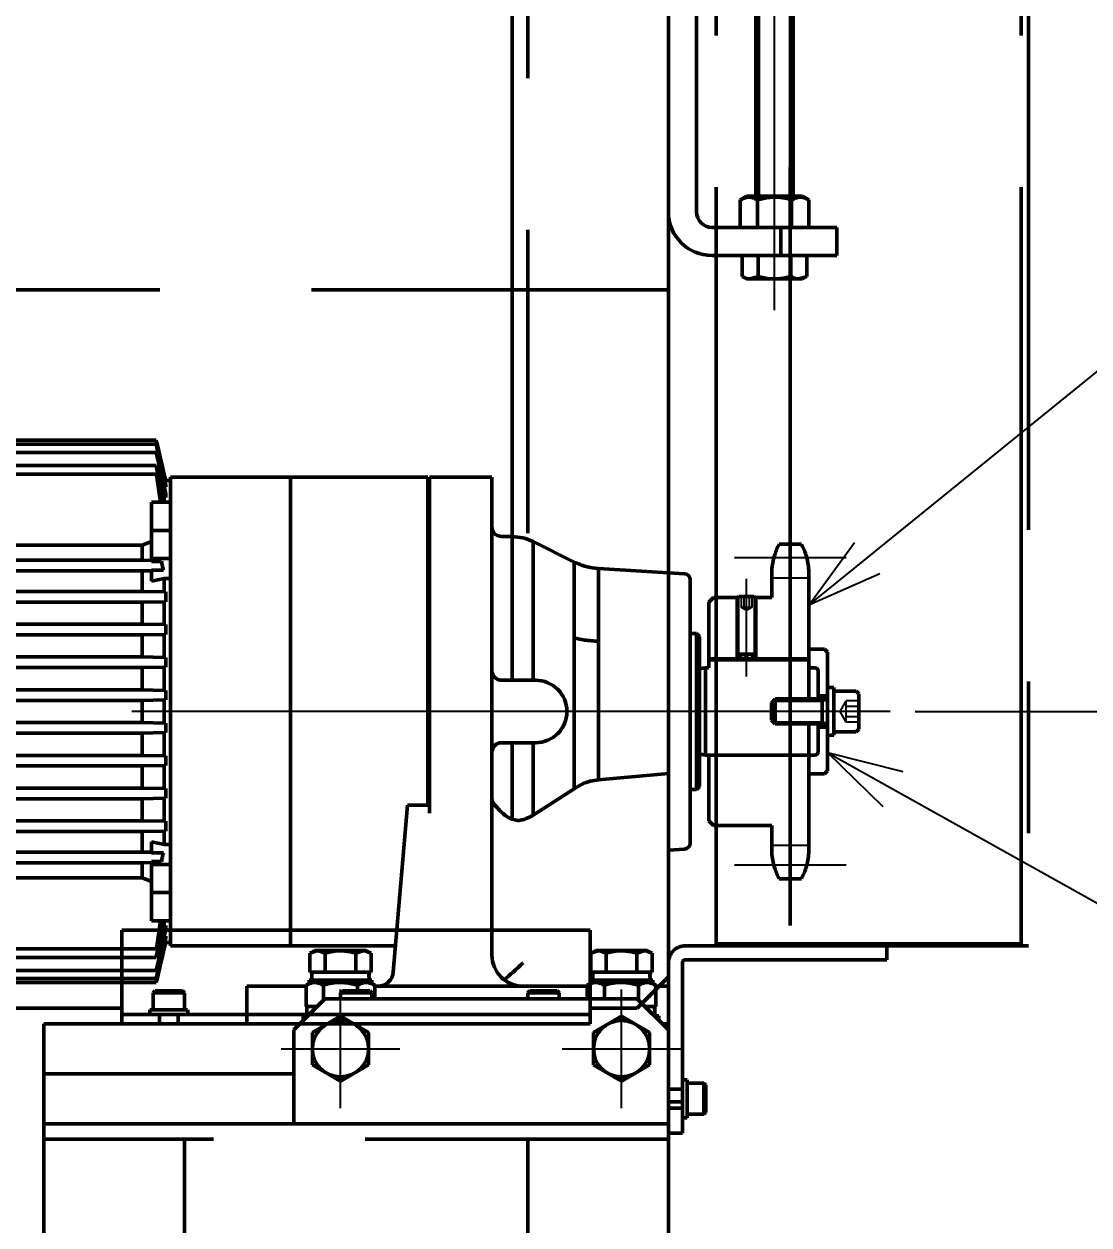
# Model space of a CAD drawing. Header units: millimetres. Extents: x -993 to 13147, y -7260 to 4342.
# Drawn here: x 2820.4 to 3161.5, y -6506.7 to -6122.2 of the extents above; entities that cross this region are included whole.
import ezdxf

# ---------------------------------------------------------------- set-up
doc = ezdxf.new("R2010")
doc.units = ezdxf.units.MM
doc.header["$LTSCALE"] = 7.649257
for name, pattern in [('CENTER', [50.8, 31.75, -6.35, 6.35, -6.35]), ('DASHED', [19.05, 12.7, -6.35]), ('PHANTOM', [63.5, 31.75, -6.35, 6.35, -6.35, 6.35, -6.35])]:
    doc.linetypes.add(name, pattern=pattern)
for name, color, linetype in [('NoLayerName_001', 7, 'Continuous'), ('NoLayerName_002', 7, 'Continuous'), ('NoLayerName_003', 7, 'Continuous')]:
    doc.layers.add(name, color=color, linetype=linetype)
doc.styles.get("Standard").update_dxf_attribs({"font": 'txt', "bigfont": 'extfont2'})
doc.dimstyles.get("Standard").update_dxf_attribs({"dimtxt": 2.5, "dimasz": 2.5, "dimexe": 1.25, "dimexo": 0.625, "dimtad": 1, "dimzin": 0, "dimdsep": 46, "dimtxsty": 'Standard', "dimcen": 2.5, "dimadec": 0, "dimazin": 0, "dimtfac": 0.75, "dimtmove": 0, "dimatfit": 3, "dimfxl": 1, "dimarcsym": 0})

# ---------------------------------------------------------------- blocks, each defined once
blk = doc.blocks.new('_OPEN30')
at = {"color": 0, "linetype": 'ByBlock', "lineweight": -2}
for p, q in [((-1, 0.267949), (0, 0)), ((0, 0), (-1, -0.267949)), ((0, 0), (-1, 0))]:
    blk.add_line(p, q, dxfattribs=at)
blk = doc.blocks.new('*D1581')
at = {"layer": 'Defpoints', "color": 0}
for p in [(3097.75, -6342.3), (3076.75, -6819.8), (3608.35, -6819.8)]:
    blk.add_point(p, dxfattribs=at)
at = {"layer": 'NoLayerName_001', "color": 0, "linetype": 'Continuous', "lineweight": 25}
for p, q in [((3105.75, -6342.3), (3616.35, -6342.3)), ((3608.35, -6366.3), (3608.35, -6795.8)), ((3084.75, -6819.8), (3616.35, -6819.8))]:
    blk.add_line(p, q, dxfattribs=at)
at = {"layer": 'NoLayerName_001', "color": 0, "lineweight": 25, "xscale": 24, "yscale": 24, "zscale": 24}
for p, rotation in [((3608.35, -6342.3), 90), ((3608.35, -6819.8), 270)]:
    blk.add_blockref('_OPEN30', p, dxfattribs=dict(at, rotation=rotation))
at = {"layer": 'NoLayerName_001', "color": 2, "lineweight": 50, "insert": (3576.35, -6581.05), "char_height": 48, "attachment_point": 5, "rotation": 90}
blk.add_mtext('\\W0.8000;\\T0.8750;477.5', dxfattribs=at)
blk = doc.blocks.new('*D1582')
at = {"layer": 'Defpoints', "color": 0}
for p in [(3126.55, -5827.3), (3097.75, -6342.3), (3608.35, -6342.3)]:
    blk.add_point(p, dxfattribs=at)
at = {"layer": 'NoLayerName_001', "color": 0, "linetype": 'Continuous', "lineweight": 25}
for p, q in [((3134.55, -5827.3), (3616.35, -5827.3)), ((3608.35, -5851.3), (3608.35, -6318.3)), ((3105.75, -6342.3), (3616.35, -6342.3))]:
    blk.add_line(p, q, dxfattribs=at)
at = {"layer": 'NoLayerName_001', "color": 0, "lineweight": 25, "xscale": 24, "yscale": 24, "zscale": 24}
for p, rotation in [((3608.35, -5827.3), 90), ((3608.35, -6342.3), 270)]:
    blk.add_blockref('_OPEN30', p, dxfattribs=dict(at, rotation=rotation))
at = {"layer": 'NoLayerName_001', "color": 2, "lineweight": 50, "insert": (3576.35, -6084.8), "char_height": 48, "attachment_point": 5, "rotation": 90}
blk.add_mtext('\\W0.8000;\\T0.8750;515', dxfattribs=at)
blk = doc.blocks.new('*D1583')
at = {"layer": 'Defpoints', "color": 0}
for p in [(3126.55, -5827.3), (3235.52, -6869.8), (3707.85, -6869.8)]:
    blk.add_point(p, dxfattribs=at)
at = {"layer": 'NoLayerName_001', "color": 0, "linetype": 'Continuous', "lineweight": 25}
for p, q in [((3134.55, -5827.3), (3715.85, -5827.3)), ((3707.85, -5851.3), (3707.85, -6845.8)), ((3243.52, -6869.8), (3715.85, -6869.8))]:
    blk.add_line(p, q, dxfattribs=at)
at = {"layer": 'NoLayerName_001', "color": 0, "lineweight": 25, "xscale": 24, "yscale": 24, "zscale": 24}
for p, rotation in [((3707.85, -5827.3), 90), ((3707.85, -6869.8), 270)]:
    blk.add_blockref('_OPEN30', p, dxfattribs=dict(at, rotation=rotation))
at = {"layer": 'NoLayerName_001', "color": 2, "lineweight": 50, "insert": (3675.85, -6348.55), "char_height": 48, "attachment_point": 5, "rotation": 90}
blk.add_mtext('\\W0.8000;\\T0.8750;1042.5', dxfattribs=at)
blk = doc.blocks.new('JZB_0967')
at = {"layer": 'NoLayerName_001', "color": 7, "linetype": 'Continuous', "lineweight": 50}
for p, q in [((50, 350), (59, 350)), ((59, 14), (59, 350)), ((59, 320), (50, 320)), ((50, 258.13), (50, 161.87)), ((0, 158.5), (0, 160)), ((50, 160), (50, 14)), ((37.5, 154), (4.5, 154)), ((44, 114.5), (44, 147.5)), ((50, 110), (48.5, 110)), ((64, 9), (104, 9)), ((86, 0), (86, 9)), ((104, 9), (104, 0)), ((64, 0), (104, 0))]:
    blk.add_line(p, q, dxfattribs=at)
for centre, radius, start, end in [((4.5, 158.5), 4.5, 180, 270), ((37.5, 147.5), 6.5, 0, 90), ((48.5, 114.5), 4.5, 180, 270), ((64, 14), 14, 180, 270), ((64, 14), 5, 180, 270)]:
    blk.add_arc(centre, radius, start, end, dxfattribs=at)
blk = doc.blocks.new('JZB_0968')
at = {"layer": 'NoLayerName_001', "color": 7, "linetype": 'Continuous', "lineweight": 50}
for p, q in [((410, 666), (410, 417.5)), ((460, 521.5), (460, 405.92))]:
    blk.add_line(p, q, dxfattribs=at)
at = {"layer": 'NoLayerName_001', "color": 3, "linetype": 'DASHED', "lineweight": 50}
blk.add_line((415, 661.5), (415, 416.63), dxfattribs=at)
blk = doc.blocks.new('JZB_0978')
at = {"layer": 'NoLayerName_001', "color": 7, "linetype": 'Continuous', "lineweight": 50}
for p, q in [((1.97, 10), (0, 8.86)), ((0, 0), (0, 8.86)), ((19.97, 10), (1.97, 10)), ((5.48, 0), (5.48, 8.86)), ((16.45, 0), (16.45, 8.86)), ((21.94, 8.86), (19.97, 10)), ((21.94, 0), (21.94, 8.86))]:
    blk.add_line(p, q, dxfattribs=at)
for points, start_tangent, end_tangent in [([(5.48, 8.86), (4.05, 9.51), (2.55, 9.71), (0, 8.86)], (-0.912262, 0.409607), (-0.949268, -0.314468)), ([(16.45, 8.86), (15.04, 9.23), (9.45, 9.64), (5.48, 8.86)], (-0.968088, 0.250611), (-0.98126, -0.192686)), ([(21.94, 8.86), (20.5, 9.51), (19, 9.71), (16.45, 8.86)], (-0.912262, 0.409607), (-0.949268, -0.314468))]:
    blk.add_spline(points, degree=3, dxfattribs=dict(at, start_tangent=start_tangent, end_tangent=end_tangent))
blk = doc.blocks.new('JZB_1007')
at = {"layer": 'NoLayerName_001', "color": 7, "linetype": 'Continuous', "lineweight": 50}
for p, q in [((80, 259.5), (90, 269.5)), ((90, 269.5), (190, 269.5)), ((190, 269.5), (200, 259.5)), ((80, 229.5), (80, 259.5)), ((200, 0), (200, 259.5)), ((0, 0), (0, 245.5)), ((0, 245.5), (80, 245.5)), ((200, 229.5), (0, 229.5)), ((200, 179.5), (0, 179.5)), ((50, 179.5), (50, 16)), ((150, 179.5), (150, 16)), ((0, 16), (200, 16)), ((150, 0), (0, 0))]:
    blk.add_line(p, q, dxfattribs=at)
at = {"layer": 'NoLayerName_001', "color": 3, "linetype": 'DASHED', "lineweight": 50}
for p, q in [((200, 224.5), (0, 224.5)), ((45, 224.5), (45, 16)), ((155, 224.5), (155, 16))]:
    blk.add_line(p, q, dxfattribs=at)
blk = doc.blocks.new('JZB_1008')
at = {"layer": 'NoLayerName_001', "color": 7, "linetype": 'Continuous', "lineweight": 50}
for p, q in [((1.56, 7), (0, 6.1)), ((0, 0), (0, 6.1)), ((18.06, 7), (1.56, 7)), ((4.91, 0), (4.91, 6.1)), ((14.72, 0), (14.72, 6.1)), ((19.63, 6.1), (18.06, 7)), ((19.63, 0), (19.63, 6.1)), ((19.63, 0), (0, 0))]:
    blk.add_line(p, q, dxfattribs=at)
for points, start_tangent, end_tangent in [([(0, 6.1), (2.63, 6.85), (4.91, 6.1)], (0.961124, 0.276119), (0.949268, -0.314467)), ([(4.91, 6.1), (6.16, 6.42), (11.16, 6.79), (14.72, 6.1)], (0.968015, 0.250892), (0.981316, -0.192403)), ([(14.72, 6.1), (17.35, 6.85), (19.63, 6.1)], (0.961124, 0.276119), (0.949268, -0.314467))]:
    blk.add_spline(points, degree=3, dxfattribs=dict(at, start_tangent=start_tangent, end_tangent=end_tangent))
blk = doc.blocks.new('JZB_1009')
at = {"layer": 'NoLayerName_001', "color": 7, "linetype": 'Continuous', "lineweight": 50}
blk.add_line((0, 2.5), (0, 0), dxfattribs=at)
for centre, start_param, end_param in [((9.2, -1.31), 4.782047, 4.915929), ((9.2, 3.81), 4.576098, 4.642731)]:
    blk.add_ellipse(centre, major_axis=(0, 18.86), ratio=0.487733, start_param=start_param, end_param=end_param, dxfattribs=at)
blk = doc.blocks.new('JZB_1010')
at = {"layer": 'NoLayerName_001', "color": 7, "linetype": 'Continuous', "lineweight": 50}
for p, q in [((20, 1.08), (0, 1.08)), ((0, 1.08), (0, 0)), ((20, 0), (20, 1.08))]:
    blk.add_line(p, q, dxfattribs=at)
blk = doc.blocks.new('JZB_1011')
at = {"layer": 'NoLayerName_001', "color": 7, "linetype": 'Continuous', "lineweight": 50}
for p, q in [((4.5, 8), (0, 8)), ((11.4, 10), (6, 10)), ((11.4, 0), (11.4, 10)), ((12, 9.4), (11.4, 10)), ((12, 0.6), (12, 9.4)), ((0, 2), (4.5, 2)), ((6, 0), (11.4, 0)), ((11.4, 0), (12, 0.6))]:
    blk.add_line(p, q, dxfattribs=at)
blk = doc.blocks.new('JZB_1012')
at = {"layer": 'NoLayerName_001', "color": 7, "linetype": 'Continuous', "lineweight": 50}
for p, q in [((0, 12.1), (0, 0)), ((1.5, 0), (1.5, 12.19)), ((0, 0), (1.5, 0))]:
    blk.add_line(p, q, dxfattribs=at)
for centre, start_param, end_param in [((-0.79, 6.1), 1.447534, 1.507771), ((2.29, 6.1), 1.633822, 1.75475)]:
    blk.add_ellipse(centre, major_axis=(12.51, 0), ratio=0.487733, start_param=start_param, end_param=end_param, dxfattribs=at)
blk = doc.blocks.new('JZB_1013')
at = {"layer": 'NoLayerName_001', "color": 7, "linetype": 'Continuous', "lineweight": 50}
for p, q in [((1.97, 8), (0, 6.86)), ((19.97, 8), (1.97, 8)), ((21.94, 6.86), (19.97, 8)), ((0, 2.5), (0, 6.86)), ((5.48, 2.5), (5.48, 6.86)), ((16.45, 2.02), (16.45, 6.86)), ((21.94, 0), (21.94, 6.86)), ((21.94, 0), (18.47, 0))]:
    blk.add_line(p, q, dxfattribs=at)
for points, start_tangent, end_tangent in [([(0, 6.86), (1.44, 7.51), (2.94, 7.71), (5.48, 6.86)], (0.912262, 0.409607), (0.949268, -0.314468)), ([(5.48, 6.86), (6.9, 7.23), (12.49, 7.64), (16.45, 6.86)], (0.968088, 0.250611), (0.98126, -0.192686)), ([(16.45, 6.86), (17.89, 7.51), (19.39, 7.71), (21.94, 6.86)], (0.912262, 0.409607), (0.949268, -0.314468))]:
    blk.add_spline(points, degree=3, dxfattribs=dict(at, start_tangent=start_tangent, end_tangent=end_tangent))
blk = doc.blocks.new('JZB_1014')
at = {"layer": 'NoLayerName_001', "color": 7, "linetype": 'Continuous', "lineweight": 50}
for centre, start_param, end_param in [((-10.52, -1.58), 4.783929, 4.9215), ((-10.52, 4.58), 4.572397, 4.640849)]:
    blk.add_ellipse(centre, major_axis=(0, 22.04), ratio=0.487733, start_param=start_param, end_param=end_param, dxfattribs=at)
blk = doc.blocks.new('JZB_1015')
at = {"layer": 'NoLayerName_001', "color": 7, "linetype": 'Continuous', "lineweight": 50}
for p, q in [((9, 20.78), (0, 15.59)), ((18, 15.59), (9, 20.78)), ((0, 15.59), (0, 5.2)), ((18, 5.2), (18, 15.59)), ((0, 5.2), (9, 0)), ((9, 0), (18, 5.2))]:
    blk.add_line(p, q, dxfattribs=at)
blk.add_circle((9, 10.39), 9, dxfattribs=at)
blk = doc.blocks.new('JZB_1016')
at = {"layer": 'NoLayerName_001', "color": 7, "linetype": 'Continuous', "lineweight": 50}
for p, q in [((1.5, 1.5), (0, 1.5)), ((1.5, 0), (1.5, 1.5))]:
    blk.add_line(p, q, dxfattribs=at)
blk = doc.blocks.new('JZB_1017')
at = {"layer": 'NoLayerName_001', "color": 7, "linetype": 'Continuous', "lineweight": 50}
for p, q in [((20, 1.08), (0, 1.08)), ((0, 1.08), (0, 0)), ((20, 0), (20, 1.08))]:
    blk.add_line(p, q, dxfattribs=at)
blk = doc.blocks.new('JZB_1018')
at = {"layer": 'NoLayerName_001', "color": 7, "linetype": 'Continuous', "lineweight": 50}
for p, q in [((1.56, 7), (0, 6.1)), ((0, 0), (0, 6.1)), ((18.06, 7), (1.56, 7)), ((4.91, 0), (4.91, 6.1)), ((14.72, 0), (14.72, 6.1)), ((19.63, 6.1), (18.06, 7)), ((19.63, 0), (19.63, 6.1)), ((19.63, 0), (0, 0))]:
    blk.add_line(p, q, dxfattribs=at)
for points, start_tangent, end_tangent in [([(0, 6.1), (2.63, 6.85), (4.91, 6.1)], (0.961124, 0.276119), (0.949268, -0.314467)), ([(4.91, 6.1), (6.16, 6.42), (11.16, 6.79), (14.72, 6.1)], (0.968015, 0.250892), (0.981316, -0.192403)), ([(14.72, 6.1), (17.35, 6.85), (19.63, 6.1)], (0.961124, 0.276119), (0.949268, -0.314467))]:
    blk.add_spline(points, degree=3, dxfattribs=dict(at, start_tangent=start_tangent, end_tangent=end_tangent))
blk = doc.blocks.new('JZB_1019')
at = {"layer": 'NoLayerName_001', "color": 7, "linetype": 'Continuous', "lineweight": 50}
blk.add_line((0, 2.5), (0, 0), dxfattribs=at)
for centre, start_param, end_param in [((9.2, -1.31), 4.782047, 4.915929), ((9.2, 3.81), 4.576098, 4.642731)]:
    blk.add_ellipse(centre, major_axis=(0, 18.86), ratio=0.487733, start_param=start_param, end_param=end_param, dxfattribs=at)
blk = doc.blocks.new('JZB_1020')
at = {"layer": 'NoLayerName_001', "color": 7, "linetype": 'Continuous', "lineweight": 50}
for p, q in [((1.97, 8), (0, 6.86)), ((19.97, 8), (1.97, 8)), ((21.94, 6.86), (19.97, 8)), ((0, 0), (0, 6.86)), ((5.48, 2.02), (5.48, 6.86)), ((16.45, 5), (16.45, 6.86)), ((21.94, 2.5), (21.94, 6.86)), ((3.47, 0), (0, 0))]:
    blk.add_line(p, q, dxfattribs=at)
for points, start_tangent, end_tangent in [([(0, 6.86), (1.44, 7.51), (2.94, 7.71), (5.48, 6.86)], (0.912262, 0.409607), (0.949268, -0.314468)), ([(5.48, 6.86), (6.9, 7.23), (12.49, 7.64), (16.45, 6.86)], (0.968088, 0.250611), (0.98126, -0.192686)), ([(16.45, 6.86), (17.89, 7.51), (19.39, 7.71), (21.94, 6.86)], (0.912262, 0.409607), (0.949268, -0.314468))]:
    blk.add_spline(points, degree=3, dxfattribs=dict(at, start_tangent=start_tangent, end_tangent=end_tangent))
blk = doc.blocks.new('JZB_1021')
at = {"layer": 'NoLayerName_001', "color": 7, "linetype": 'Continuous', "lineweight": 50}
blk.add_line((0, 3), (0, 0), dxfattribs=at)
blk = doc.blocks.new('JZB_1022')
at = {"layer": 'NoLayerName_001', "color": 7, "linetype": 'Continuous', "lineweight": 50}
for p, q in [((9, 20.78), (0, 15.59)), ((18, 15.59), (9, 20.78)), ((0, 15.59), (0, 5.2)), ((18, 5.2), (18, 15.59)), ((0, 5.2), (9, 0)), ((9, 0), (18, 5.2))]:
    blk.add_line(p, q, dxfattribs=at)
blk.add_circle((9, 10.39), 9, dxfattribs=at)
blk = doc.blocks.new('JZB_1023')
at = {"layer": 'NoLayerName_001', "color": 7, "linetype": 'Continuous', "lineweight": 50}
for p, q in [((0.6, 10.5), (0, 9.9)), ((10, 9.9), (0, 9.9)), ((0, 9.9), (0, 4.5)), ((9.4, 10.5), (0.6, 10.5)), ((10, 9.9), (9.4, 10.5)), ((10, 4.5), (10, 9.9)), ((2, 3), (2, 0)), ((8, 0), (8, 3))]:
    blk.add_line(p, q, dxfattribs=at)
blk = doc.blocks.new('JZB_1024')
at = {"layer": 'NoLayerName_001', "color": 7, "linetype": 'Continuous', "lineweight": 50}
for p, q in [((0, 1.5), (0, 0)), ((12.1, 1.5), (0, 1.5)), ((0, 0), (12.19, 0))]:
    blk.add_line(p, q, dxfattribs=at)
for centre, start_param, end_param in [((6.1, -0.79), 4.775414, 4.896343), ((6.1, 2.29), 4.589126, 4.649364)]:
    blk.add_ellipse(centre, major_axis=(0, 12.51), ratio=0.487733, start_param=start_param, end_param=end_param, dxfattribs=at)
blk = doc.blocks.new('JZB_1025')
at = {"layer": 'NoLayerName_001', "color": 7, "linetype": 'Continuous', "lineweight": 50}
for p, q in [((0.6, 2.5), (0, 1.9)), ((0, 1.9), (0, 0)), ((10, 1.9), (0, 1.9)), ((9.4, 2.5), (0.6, 2.5)), ((10, 1.9), (9.4, 2.5)), ((10, 0), (10, 1.9))]:
    blk.add_line(p, q, dxfattribs=at)
blk = doc.blocks.new('JZB_1026')
at = {"layer": 'NoLayerName_001', "color": 7, "linetype": 'Continuous', "lineweight": 50}
for p, q in [((0.6, 2.5), (0, 1.9)), ((0, 1.9), (0, 0)), ((10, 1.9), (0, 1.9)), ((9.4, 2.5), (0.6, 2.5)), ((10, 1.9), (9.4, 2.5)), ((10, 0), (10, 1.9))]:
    blk.add_line(p, q, dxfattribs=at)
blk = doc.blocks.new('JZB_1027')
at = {"layer": 'NoLayerName_001', "color": 7, "linetype": 'Continuous', "lineweight": 50}
for p, q in [((1.5, 1.5), (0, 1.5)), ((0, 1.5), (0, 0))]:
    blk.add_line(p, q, dxfattribs=at)
blk = doc.blocks.new('JZB_1046')
at = {"layer": 'NoLayerName_001', "color": 4, "linetype": 'CENTER', "lineweight": 25}
blk.add_line((10.39, 0), (10.39, 187.5), dxfattribs=at)
at = {"layer": 'NoLayerName_001', "color": 7, "linetype": 'Continuous', "lineweight": 50}
for p, q in [((6.14, 177.5), (4.39, 175.75)), ((14.64, 177.5), (6.14, 177.5)), ((16.39, 175.75), (14.64, 177.5)), ((4.39, 175.75), (16.39, 175.75)), ((4.39, 175.75), (4.39, 121.6)), ((16.39, 121.6), (16.39, 175.75)), ((4.39, 95.6), (4.39, 36.5)), ((16.39, 36.5), (16.39, 95.6)), ((0, 10.8), (0, 17.5)), ((5.2, 10.8), (5.2, 17.5)), ((15.59, 10.8), (15.59, 17.5)), ((20.78, 10.8), (20.78, 17.5)), ((0, 10.8), (1.39, 10)), ((1.39, 10), (19.39, 10)), ((5.2, 10.8), (2.6, 10)), ((20.78, 10.8), (18.19, 10)), ((19.39, 10), (20.78, 10.8))]:
    blk.add_line(p, q, dxfattribs=at)
at = {"layer": 'NoLayerName_001', "color": 3, "linetype": 'Continuous', "lineweight": 50}
for p, q in [((5.27, 175.75), (5.27, 121.6)), ((15.52, 121.6), (15.52, 175.75)), ((5.27, 95.6), (5.27, 36.5)), ((15.52, 36.5), (15.52, 95.6))]:
    blk.add_line(p, q, dxfattribs=at)
at = {"layer": 'NoLayerName_001', "color": 7, "linetype": 'Continuous', "lineweight": 50}
for points, start_tangent, end_tangent in [([(2.6, 10), (2.41, 10), (0, 10.8)], (-0.999719, 0.023687), (-0.949268, 0.314468)), ([(10.39, 10), (8.98, 10.06), (5.2, 10.8)], (-0.998985, 0.045034), (-0.981386, 0.192044)), ([(15.59, 10.8), (14.28, 10.46), (10.39, 10)], (-0.967923, -0.251248), (-0.992966, -0.118399)), ([(18.19, 10), (18, 10), (15.59, 10.8)], (-0.999719, 0.023687), (-0.949268, 0.314468))]:
    blk.add_spline(points, degree=3, dxfattribs=dict(at, start_tangent=start_tangent, end_tangent=end_tangent))
blk = doc.blocks.new('JZB_1048')
at = {"layer": 'NoLayerName_001', "color": 7, "linetype": 'Continuous', "lineweight": 50}
for p, q in [((0, 16), (0, 0)), ((82, 16), (0, 16)), ((200, 16), (198, 16)), ((200, 16), (200, 14))]:
    blk.add_line(p, q, dxfattribs=at)
blk = doc.blocks.new('JZB_1049')
at = {"layer": 'NoLayerName_003', "color": 7, "linetype": 'Continuous', "lineweight": 50}
for p, q in [((335, 185.55), (227.29, 185.55)), ((335, 186.84), (246.16, 186.84)), ((335, 182.9), (139, 182.9)), ((335, 178.75), (139, 178.75)), ((335, 176), (139, 176)), ((337.76, 173.68), (338, 173.68)), ((339.5, 174), (337.98, 174)), ((422, 175), (339.5, 175)), ((339.5, 175), (339.5, 25)), ((378, 25), (378, 175)), ((422, 70), (422, 175)), ((422.5, 67.47), (422.5, 175)), ((442.5, 175), (422.5, 175)), ((442.5, 175), (442.5, 22)), ((337.5, 171.94), (338, 171.94)), ((339.5, 167), (333.5, 167)), ((333.5, 167), (333.5, 148.03)), ((337.5, 168.56), (337.22, 168.48)), ((337.5, 168.56), (337.5, 167.37)), ((337.5, 168.56), (338, 168.56)), ((422.5, 165.9), (422, 165.9)), ((339.5, 158), (333.5, 158)), ((422, 157.9), (422.5, 157.9)), ((330.5, 153.28), (333.5, 154.47)), ((448.96, 156), (445.5, 156)), ((448.96, 110), (448.96, 156)), ((453.25, 155.37), (455.67, 154.42)), ((468.84, 147.83), (455.67, 154.42)), ((455.67, 110), (455.67, 154.42)), ((143.5, 153.28), (330.5, 153.28)), ((330.5, 153.28), (330.5, 148.43)), ((422.5, 153.5), (422, 153.5)), ((220.5, 148.43), (330.5, 148.43)), ((330.5, 148.43), (333.5, 148.39)), ((339.5, 149), (333.5, 149)), ((333.5, 148.03), (336.67, 148.03)), ((468.84, 75.26), (468.84, 147.83)), ((330.5, 145.03), (220.5, 145.03)), ((333.5, 145.07), (330.5, 145.03)), ((330.5, 145.03), (330.5, 138.44)), ((337.26, 145.3), (333.5, 145.3)), ((333.5, 145.3), (333.5, 141.73)), ((333.5, 141.73), (337.5, 142.55)), ((337.5, 142.55), (337.5, 138.34)), ((337.5, 142.55), (339.5, 142.55)), ((476.59, 145.76), (476.59, 78.15)), ((504.12, 144.11), (476.59, 145.76)), ((330.5, 135.04), (207.47, 135.04)), ((220.5, 138.44), (330.5, 138.44)), ((330.5, 138.44), (337.5, 138.34)), ((337.5, 135.14), (330.5, 135.04)), ((330.5, 135.04), (330.5, 127.94)), ((337.5, 138.34), (338, 138.34)), ((338, 135.14), (337.5, 135.14)), ((337.5, 135.14), (337.5, 127.81)), ((209.43, 127.94), (330.5, 127.94)), ((330.5, 127.94), (337.5, 127.81)), ((337.5, 127.81), (338, 127.81)), ((422.5, 129.64), (422, 129.64)), ((330.5, 124.54), (209.5, 124.54)), ((337.5, 124.68), (330.5, 124.54)), ((330.5, 124.54), (330.5, 117.45)), ((338, 124.68), (337.5, 124.68)), ((337.5, 124.68), (337.5, 117.27)), ((508, 125), (506, 125)), ((508, 125), (508, 75)), ((509, 124), (508, 125)), ((509, 76), (509, 124)), ((422, 121.64), (422.5, 121.64)), ((256, 117.45), (330.5, 117.45)), ((330.5, 117.45), (337.5, 117.27)), ((337.5, 117.27), (338, 117.27)), ((338, 117.27), (338, 114.24)), ((512, 116.83), (544, 116.83)), ((512, 116.83), (512, 114)), ((512, 116.59), (544, 116.59)), ((330.5, 114.05), (256, 114.05)), ((337.5, 114.24), (330.5, 114.05)), ((330.5, 114.05), (330.5, 106.95)), ((338, 114.24), (337.5, 114.24)), ((337.5, 114.24), (337.5, 106.73)), ((510.85, 114), (512, 114)), ((510.85, 86), (510.85, 114)), ((456.5, 110), (445.5, 110)), ((256, 106.95), (330.5, 106.95)), ((330.5, 106.95), (337.5, 106.73)), ((337.5, 106.73), (338, 106.73)), ((338, 106.73), (338, 103.78)), ((330.5, 103.55), (256, 103.55)), ((337.5, 103.78), (330.5, 103.55)), ((330.5, 103.55), (330.5, 96.45)), ((338, 103.78), (337.5, 103.78)), ((337.5, 103.78), (337.5, 96.22)), ((330.5, 96.45), (256, 96.45)), ((330.5, 96.45), (337.5, 96.22)), ((338, 96.22), (337.5, 96.22)), ((338, 96.22), (338, 93.27)), ((330.5, 93.05), (256, 93.05)), ((337.5, 93.27), (330.5, 93.05)), ((330.5, 93.05), (330.5, 85.95)), ((337.5, 93.27), (338, 93.27)), ((337.5, 93.27), (337.5, 85.76)), ((445.5, 90), (456.5, 90)), ((448.96, 65.47), (448.96, 90)), ((455.67, 66.77), (455.67, 90)), ((330.5, 85.95), (256, 85.95)), ((330.5, 85.95), (337.5, 85.76)), ((338, 85.76), (337.5, 85.76)), ((338, 85.76), (338, 82.73)), ((544, 86), (510.85, 86)), ((330.5, 82.55), (256, 82.55)), ((337.5, 82.73), (330.5, 82.55)), ((330.5, 82.55), (330.5, 75.46)), ((337.5, 82.73), (338, 82.73)), ((337.5, 82.73), (337.5, 75.32)), ((422.5, 78.36), (422, 78.36)), ((499, 80.09), (476.59, 78.15)), ((499, 0), (499, 80.09)), ((330.5, 75.46), (209.5, 75.46)), ((330.5, 75.46), (337.5, 75.32)), ((338, 75.32), (337.5, 75.32)), ((468.84, 75.26), (455.67, 66.77)), ((506, 75), (508, 75)), ((508, 75), (509, 76)), ((330.5, 72.06), (209.5, 72.06)), ((337.5, 72.19), (330.5, 72.06)), ((330.5, 72.06), (330.5, 64.96)), ((337.5, 72.19), (338, 72.19)), ((337.5, 72.19), (337.5, 64.86)), ((415.5, 70), (410.89, 16.57)), ((422.5, 70), (415.5, 70)), ((422, 70.36), (422.5, 70.36)), ((442.5, 72.18), (442.57, 71.57)), ((448.96, 65.47), (448.97, 65.47)), ((330.5, 64.96), (209.5, 64.96)), ((330.5, 61.56), (220.5, 61.56)), ((330.5, 64.96), (337.5, 64.86)), ((337.5, 61.66), (330.5, 61.56)), ((330.5, 61.56), (330.5, 54.97)), ((338, 64.86), (337.5, 64.86)), ((337.5, 61.66), (338, 61.66)), ((337.5, 61.66), (337.5, 57.45)), ((333.5, 58.27), (333.5, 54.7)), ((337.5, 57.45), (333.5, 58.27)), ((330.5, 54.97), (220.5, 54.97)), ((333.5, 54.93), (330.5, 54.97)), ((333.5, 54.7), (337.26, 54.7)), ((339.5, 57.45), (337.5, 57.45)), ((499, 55.58), (504.12, 55.89)), ((220.5, 51.57), (330.5, 51.57)), ((330.5, 51.57), (333.5, 51.61)), ((330.5, 51.57), (330.5, 46.72)), ((336.67, 51.97), (333.5, 51.97)), ((333.5, 51.97), (333.5, 33)), ((339.5, 51), (333.5, 51)), ((143.5, 46.72), (330.5, 46.72)), ((330.5, 46.72), (333.5, 45.53)), ((339.5, 42), (333.5, 42)), ((339.5, 33), (333.5, 33)), ((337.22, 31.52), (337.5, 31.44)), ((337.5, 32.63), (337.5, 31.44)), ((337.5, 31.44), (338, 31.44)), ((337.5, 28.06), (338, 28.06)), ((335, 24), (139, 24)), ((337.76, 26.32), (338, 26.32)), ((337.98, 26), (339.5, 26)), ((339.5, 25), (411.62, 25)), ((335, 21.25), (139, 21.25)), ((335, 17.1), (139, 17.1)), ((335, 14.45), (227.29, 14.45)), ((335, 13.16), (246.16, 13.16)), ((364, 12), (383.03, 12)), ((364, 12), (364, 0)), ((473.03, 12), (404.97, 12)), ((494.97, 12), (499, 12))]:
    blk.add_line(p, q, dxfattribs=at)
for centre, radius, start, end in [((504, 142.12), 2, 0, 86.5834), ((445.5, 113), 3, 180, 270), ((509.45, 118.8), 5, 264.8408, 286.2602), ((456.5, 100), 10, 270, 90), ((445.5, 87), 3, 90, 180), ((509.45, 81.2), 5, 73.7398, 95.1592), ((504, 57.88), 2, 273.4166, 0), ((452.5, 22), 10, 180, 270), ((405.91, 17), 5, 270, 355.0729)]:
    blk.add_arc(centre, radius, start, end, dxfattribs=at)
blk.add_ellipse((452.5, 22), major_axis=(9.92, 9.92), ratio=0.125003, start_param=3.926991, end_param=4.588031, dxfattribs=at)
for points, start_tangent, end_tangent in [([(335, 186.84), (335.76, 183.53), (336.51, 180.22), (338, 173.68)], (0.222539, -0.974924), (0.222096, -0.975025)), ([(338, 173.91), (337.23, 177.22), (336.46, 180.53), (335, 186.84)], (-0.226534, 0.974003), (-0.225593, 0.974222)), ([(338, 172.63), (337.11, 176.49), (336.21, 180.34), (335, 185.55)], (-0.225659, 0.974206), (-0.226936, 0.97391)), ([(335, 185.55), (335.86, 181.69), (336.72, 177.82), (338, 171.94)], (0.21845, -0.975848), (0.212815, -0.977092)), ([(335, 182.9), (335.77, 179.29), (336.53, 175.68), (338, 168.56)], (0.207791, -0.978173), (0.202887, -0.979202)), ([(338, 169.78), (337.17, 173.37), (336.35, 176.97), (335, 182.9)], (-0.224422, 0.974492), (-0.221712, 0.975112)), ([(335, 178.75), (335.87, 174.21), (336.75, 169.66), (337.27, 167)], (0.187438, -0.982276), (0.191984, -0.981398)), ([(337.56, 167), (336.96, 169.63), (335.95, 174.19), (335, 178.75)], (-0.223217, 0.974769), (-0.204596, 0.978847)), ([(335, 176), (335.93, 170.04), (336.39, 167)], (0.153572, -0.988137), (0.150669, -0.988584)), ([(336.53, 167), (336.14, 169.29), (335.56, 172.64), (335, 176)], (-0.169458, 0.985537), (-0.165968, 0.986131)), ([(338, 173.91), (338, 173.86), (338, 173.81), (338, 173.68)], (-0.001385, -0.999999), (0.0009, -1)), ([(338, 172.63), (338, 172.44), (338, 172.23), (338, 171.94)], (-0.000152, -1), (-0.000013, -1)), ([(338, 169.78), (338, 169.46), (338, 169.14), (338, 168.56)], (-0.000355, -1), (0.000309, -1)), ([(442.5, 159), (442.76, 157.77), (443.59, 156.69), (445.5, 156)], (0.209458, -0.977818), (0.940962, -0.338513)), ([(448.96, 156), (452.41, 155.6), (453.25, 155.37)], (0.99329, -0.115653), (0.966133, -0.258045)), ([(336.67, 148.03), (336.95, 146.66), (337.26, 145.3)], (0.199114, -0.979976), (0.220914, -0.975293)), ([(468.84, 147.83), (472.61, 146.4), (476.59, 145.76)], (0.934962, -0.354747), (0.987126, -0.159945)), ([(506, 57.88), (506, 58.69), (506, 61.09), (506, 64.98), (506, 70.22), (506, 76.6), (506, 83.88), (506, 91.78), (506, 100), (506, 108.22), (506, 116.12), (506, 123.4), (506, 129.78), (506, 135.02), (506, 138.91), (506, 141.31), (506, 142.12)], (0, 1), (0, 1)), ([(338, 138.34), (338, 137.07), (338, 135.14)], (0, -1), (0.000001, -1)), ([(338, 127.81), (338, 126.53), (338, 124.68)], (0, -1), (0.000001, -1)), ([(476.59, 122.48), (472.14, 122.87), (468.84, 123.5)], (-0.99625, 0.086522), (-0.982123, 0.18824)), ([(442.5, 113), (442.5, 112.94), (442.69, 111.95)], (0.009694, -0.999953), (0.187192, -0.982323)), ([(443.38, 89.12), (443.26, 88.99), (442.69, 88.05), (442.55, 87.53), (442.51, 87.28)], (-0.685922, -0.727675), (-0.135421, -0.990788)), ([(476.59, 78.15), (473.98, 77.68), (471.34, 76.7), (468.84, 75.26)], (-0.984458, -0.175619), (-0.866694, -0.49884)), ([(338, 75.32), (338, 74.03), (338, 72.19)], (-0.000001, -1), (0, -1)), ([(442.57, 71.57), (442.72, 71.12), (443.36, 70.06), (443.38, 70.04)], (0.309913, -0.950765), (0.613693, -0.789544)), ([(443.38, 70.04), (444.89, 68.39), (445.5, 67.76)], (0.675889, -0.737003), (0.694638, -0.71936)), ([(445.5, 67.76), (447.87, 65.96), (448.96, 65.47)], (0.796771, -0.604281), (0.911918, -0.410373)), ([(448.97, 65.47), (450.74, 65.12), (452.5, 65.35)], (0.980848, -0.194776), (0.99133, 0.131397)), ([(455.67, 66.77), (454.48, 66.12), (452.5, 65.35)], (-0.87652, -0.481365), (-0.932322, -0.361628)), ([(338, 64.86), (338, 63.57), (338, 61.66)], (-0.000001, -1), (0, -1)), ([(337.26, 54.7), (336.95, 53.34), (336.67, 51.97)], (-0.220917, -0.975293), (-0.199116, -0.979976)), ([(335, 24), (335.93, 29.96), (336.39, 33)], (0.153572, 0.988137), (0.150669, 0.988584)), ([(335, 24), (336, 29.94), (336.53, 33)], (0.166662, 0.986014), (0.169224, 0.985578)), ([(337.56, 33), (336.96, 30.4), (335.96, 25.83), (335, 21.25)], (-0.223244, -0.974763), (-0.204614, -0.978843)), ([(335, 21.25), (335.86, 25.77), (336.74, 30.28), (337.27, 33)], (0.187431, 0.982278), (0.191963, 0.981402)), ([(335, 17.1), (335.77, 20.71), (336.53, 24.32), (338, 31.44)], (0.207791, 0.978173), (0.202887, 0.979202)), ([(338, 31.44), (338, 31.1), (338, 30.76), (338, 30.22)], (-0.000338, -1), (0.000328, -1)), ([(338, 30.22), (337.17, 26.63), (336.35, 23.03), (335, 17.1)], (-0.224422, -0.974492), (-0.221712, -0.975112)), ([(335, 14.45), (335.86, 18.31), (336.72, 22.18), (338, 28.06)], (0.21845, 0.975848), (0.212815, 0.977092)), ([(338, 27.37), (337.11, 23.51), (336.21, 19.66), (335, 14.45)], (-0.225659, -0.974206), (-0.226936, -0.97391)), ([(338, 28.06), (338, 27.84), (338, 27.62), (338, 27.37)], (0.000011, -1), (0.000066, -1)), ([(335, 13.16), (335.76, 16.47), (336.51, 19.78), (338, 26.32)], (0.222539, 0.974924), (0.222096, 0.975025)), ([(338, 26.09), (337.23, 22.78), (336.46, 19.47), (335, 13.16)], (-0.226534, -0.974003), (-0.225593, -0.974222)), ([(338, 26.32), (338, 26.24), (338, 26.18), (338, 26.09)], (-0.000986, -1), (0.001228, -0.999999))]:
    blk.add_spline(points, degree=3, dxfattribs=dict(at, start_tangent=start_tangent, end_tangent=end_tangent))
blk = doc.blocks.new('JZB_1051')
at = {"layer": 'NoLayerName_002', "color": 7, "linetype": 'Continuous', "lineweight": 50}
for p, q in [((0, 39.5), (0.5, 40)), ((0, 34.5), (0, 39.5)), ((0.5, 40), (5, 40)), ((5, 40), (6, 39)), ((6, 39), (6, 25)), ((0.5, 34), (0, 34.5)), ((0.5, 34), (2, 34)), ((3, 33), (3, 24)), ((3, 25), (6, 25)), ((3, 16), (3, 7)), ((6, 15), (3, 15)), ((6, 15.03), (6, 1)), ((0, 5.5), (0.5, 6)), ((0, 0.5), (0, 6)), ((2, 6), (0.5, 6)), ((0.5, 0), (0, 0.5)), ((5, 0), (0.5, 0)), ((6, 1), (5, 0))]:
    blk.add_line(p, q, dxfattribs=at)
for centre, start, end in [((2, 33), 360, 90), ((2, 7), 270, 0)]:
    blk.add_arc(centre, 1, start, end, dxfattribs=at)
blk = doc.blocks.new('JZB_1052')
at = {"layer": 'NoLayerName_001', "color": 7, "linetype": 'Continuous', "lineweight": 50}
for p, q in [((0, 15.38), (2, 15.38)), ((0, 12.68), (0, 11.68)), ((0, 2.71), (0, 12.18)), ((2, 15.38), (2, 14.18)), ((2, 0.13), (2, 1.18))]:
    blk.add_line(p, q, dxfattribs=at)
blk.add_ellipse((-1.05, 7.68), major_axis=(15.79, 0), ratio=0.487733, start_param=4.778966, end_param=4.906824, dxfattribs=at)
blk = doc.blocks.new('JZB_1053')
at = {"layer": 'NoLayerName_003', "color": 7, "linetype": 'Continuous', "lineweight": 50}
for p, q in [((22.5, 107.11), (29.6, 107.11)), ((20.66, 102.36), (20.68, 102.43)), ((20.68, 102.43), (21.05, 103.74)), ((31.05, 103.74), (31.42, 102.43)), ((31.42, 102.43), (31.44, 102.36)), ((20.1, 97.66), (20.1, 90.06)), ((32, 73.06), (32, 97.66)), ((0, 88.56), (1.5, 90.06)), ((0, 88.56), (0, 68.31)), ((9.22, 90.06), (1.5, 90.06)), ((20.1, 90.06), (14.78, 90.06)), ((32, 68.06), (32, 57.56)), ((32, 39.56), (32, 49.56)), ((0, 18.56), (0, 39.56)), ((32, 34.06), (32, 9.46)), ((0, 18.56), (1.5, 17.06)), ((20.1, 17.06), (1.5, 17.06)), ((20.1, 9.46), (20.1, 17.06)), ((20.66, 4.75), (20.68, 4.69)), ((20.68, 4.69), (21.05, 3.38)), ((31.05, 3.38), (31.42, 4.69)), ((31.42, 4.69), (31.44, 4.75)), ((22.5, 0), (29.6, 0))]:
    blk.add_line(p, q, dxfattribs=at)
at = {"layer": 'NoLayerName_003', "color": 7, "linetype": 'Continuous', "lineweight": 25}
for p, q in [((20.1, 96.36), (32, 96.36)), ((20.1, 10.76), (32, 10.76))]:
    blk.add_line(p, q, dxfattribs=at)
at = {"layer": 'NoLayerName_003', "color": 3, "linetype": 'Continuous', "lineweight": 50}
for p, q in [((9, 71.88), (9, 70.38)), ((15, 71.88), (15, 70.38))]:
    blk.add_line(p, q, dxfattribs=at)
at = {"layer": 'NoLayerName_003', "color": 7, "linetype": 'Continuous', "lineweight": 50}
for centre, start, end in [((40.1, 97.66), 166.4, 180), ((12, 97.66), 0, 13.6), ((40.1, 9.46), 180, 193.6), ((12, 9.46), 346.4, 360)]:
    blk.add_arc(centre, 20, start, end, dxfattribs=at)
for points, start_tangent, end_tangent in [([(21.05, 103.74), (21.71, 105.5), (22.5, 107.11)], (0.350406, 0.936598), (0.441, 0.897507)), ([(29.6, 107.11), (30.37, 105.56), (31.05, 103.74)], (0.442644, -0.896698), (0.352043, -0.935984)), ([(21.05, 3.38), (21.71, 1.62), (22.5, 0)], (0.350406, -0.936598), (0.441, -0.897507)), ([(29.6, 0), (30.37, 1.56), (31.05, 3.38)], (0.442644, 0.896698), (0.352043, 0.935984))]:
    blk.add_spline(points, degree=3, dxfattribs=dict(at, start_tangent=start_tangent, end_tangent=end_tangent))
blk = doc.blocks.new('JZB_1054')
at = {"layer": 'NoLayerName_001', "color": 4, "linetype": 'CENTER', "lineweight": 25}
blk.add_line((3, 0), (3, 31.2), dxfattribs=at)
at = {"layer": 'NoLayerName_001', "color": 7, "linetype": 'Continuous', "lineweight": 50}
for p, q in [((0.22, 25.27), (0, 25.06)), ((0, 7.1), (0, 25.06)), ((0.22, 25.27), (0.54, 25.6)), ((0.54, 25.6), (5.46, 25.6)), ((5.78, 25.27), (5.46, 25.6)), ((5.78, 25.27), (6, 25.06)), ((6, 25.06), (6, 7.1)), ((1.5, 5.6), (0, 7.1)), ((6, 7.1), (0, 7.1)), ((1.5, 5.6), (4.5, 5.6)), ((4.5, 5.6), (6, 7.1))]:
    blk.add_line(p, q, dxfattribs=at)
at = {"layer": 'NoLayerName_001', "color": 3, "linetype": 'Continuous', "lineweight": 25}
for p, q in [((0.54, 6.56), (0.54, 25.6)), ((5.46, 25.6), (5.46, 6.56))]:
    blk.add_line(p, q, dxfattribs=at)
at = {"layer": 'NoLayerName_001', "color": 7, "linetype": 'Continuous', "lineweight": 25}
for p, q in [((1.28, 25.6), (1.28, 22.1)), ((2.14, 25.6), (2.14, 22.1)), ((3.86, 25.6), (3.86, 22.1)), ((4.72, 25.6), (4.72, 22.1)), ((4.72, 22.1), (1.28, 22.1)), ((3, 21.11), (1.28, 22.1)), ((4.72, 22.1), (3, 21.11)), ((3, 6.47), (1.5, 5.6)), ((3, 6.47), (4.5, 5.6))]:
    blk.add_line(p, q, dxfattribs=at)
blk = doc.blocks.new('JZB_1055')
at = {"layer": 'NoLayerName_002', "color": 7, "linetype": 'Continuous', "lineweight": 50}
for p, q in [((20, 13.53), (27.2, 13.53)), ((20, 0), (20, 13.53)), ((27.2, 13.53), (28, 12.73)), ((28, 1.33), (28, 12.73)), ((0, 9.78), (1.25, 11.03)), ((0, 9.78), (0, 4.28)), ((1.25, 3.03), (1.25, 11.03)), ((1.25, 11.03), (18, 11.03)), ((16.25, 3.03), (16.25, 11.03)), ((1.25, 3.03), (0, 4.28)), ((1.25, 3.03), (18, 3.03)), ((20, 0.53), (27.2, 0.53)), ((27.2, 0.53), (28, 1.33))]:
    blk.add_line(p, q, dxfattribs=at)
at = {"layer": 'NoLayerName_002', "color": 3, "linetype": 'Continuous', "lineweight": 25}
for p, q in [((0.57, 10.35), (16.25, 10.35)), ((16.25, 10.35), (18, 10.67)), ((0.57, 3.7), (16.25, 3.7)), ((16.25, 3.7), (18, 3.39))]:
    blk.add_line(p, q, dxfattribs=at)
at = {"layer": 'NoLayerName_002', "color": 3, "linetype": 'DASHED', "lineweight": 25}
for p, q in [((22.02, 7.03), (24, 10.46)), ((28, 10.46), (24, 10.46)), ((24, 3.6), (24, 10.46)), ((24, 8.74), (28, 8.74)), ((24, 3.6), (22.02, 7.03)), ((28, 5.31), (24, 5.31)), ((28, 3.6), (24, 3.6))]:
    blk.add_line(p, q, dxfattribs=at)
blk = doc.blocks.new('JZB_1058')
at = {"layer": 'NoLayerName_002', "color": 3, "linetype": 'PHANTOM', "lineweight": 50}
for p, q in [((427.3, 30), (577.3, 30)), ((427.3, 30), (427.3, 0)), ((577.3, 30), (577.3, 0)), ((427.3, 3), (577.3, 3)), ((427.3, 0), (577.3, 0))]:
    blk.add_line(p, q, dxfattribs=at)
at = {"layer": 'NoLayerName_003', "color": 3, "linetype": 'PHANTOM', "lineweight": 50}
for p, q in [((2.3, 235), (602.3, 235)), ((602.3, 15), (602.3, 235)), ((592.3, 5), (602.3, 15)), ((427.3, 5), (2.3, 5)), ((592.3, 5), (577.3, 5))]:
    blk.add_line(p, q, dxfattribs=at)
blk = doc.blocks.new('JZB_1059')
at = {"layer": 'NoLayerName_002', "color": 3, "linetype": 'PHANTOM', "lineweight": 50}
for p, q in [((15.3, 60), (15.3, 436)), ((113, 60), (113, 436)), ((115.3, 436), (115.3, 60)), ((115.3, 60), (5.5, 60)), ((15.3, 60.55), (113, 60.55)), ((70, 60), (70, 55.5)), ((4.5, 0), (4.5, 54.5)), ((5.5, 55.5), (70, 55.5)), ((0, 0), (0, 50)), ((4.5, 10), (0, 10)), ((0, 0), (4.5, 0))]:
    blk.add_line(p, q, dxfattribs=at)
for radius in [5.5, 1]:
    blk.add_arc((5.5, 54.5), radius, 90, 180, dxfattribs=at)
blk = doc.blocks.new('JZB_1065')
at = {"layer": 'NoLayerName_001', "color": 4, "linetype": 'CENTER', "lineweight": 50}
blk.add_line((0, 0), (0, 657.76), dxfattribs=at)
blk = doc.blocks.new('DIM_0012')
at = {"color": 3, "linetype": 'Continuous', "lineweight": 25}
for points in [[(0, 0), (128.29, 103.95)], [(22.7, 10.11), (0, 0), (14.6, 20.11)]]:
    blk.add_lwpolyline(points, dxfattribs=at)
blk = doc.blocks.new('DIM_0019')
at = {"color": 3, "linetype": 'Continuous', "lineweight": 25}
for points in [[(17.82, 119.84), (0, 137.16), (24.09, 131.07)], [(0, 137.16), (117.68, 71.41)]]:
    blk.add_lwpolyline(points, dxfattribs=at)

msp = doc.modelspace()

# ---------------------------------------------------------------- linework, layer by layer
at = {"layer": 'NoLayerName_001', "color": 4, "linetype": 'CENTER', "lineweight": 25}
for p, q in [((3083.6467, -6293.129), (3047.9467, -6293.129)), ((3097.7467, -6342.3005), (2477.7467, -6342.3005)), ((3083.6467, -6391.4721), (3047.9467, -6391.4721)), ((2921.7467, -6469.3005), (2921.7467, -6431.3005)), ((3011.7467, -6469.3005), (3011.7467, -6431.3005)), ((2902.7467, -6450.3005), (2940.7467, -6450.3005)), ((2992.7467, -6450.3005), (3030.7467, -6450.3005))]:
    msp.add_line(p, q, dxfattribs=at)

# ---------------------------------------------------------------- block references
at = {"layer": 'NoLayerName_001'}
for name, p in [('JZB_1065', (3065.7966, -6410.8577)), ('JZB_0967', (2976.7467, -6196.3005)), ('JZB_0968', (2566.7467, -6703.8005)), ('JZB_1046', (3050.3544, -6213.8005)), ('JZB_1059', (3026.7467, -6477.3005)), ('JZB_0978', (3049.777, -6187.3005)), ('JZB_1058', (2424.4466, -6442.3005)), ('JZB_1049', (2527.7467, -6442.3005)), ('JZB_1053', (3039.7467, -6395.8577)), ('JZB_1054', (3048.7467, -6331.0743)), ('JZB_1051', (3071.7467, -6362.3005)), ('JZB_1055', (3059.7467, -6349.328)), ('JZB_1052', (3077.7467, -6349.9835)), ('JZB_1018', (2911.9318, -6425.8005)), ('JZB_1008', (3001.9318, -6425.8005)), ('JZB_1019', (2912.5466, -6428.3005)), ('JZB_1009', (3002.5466, -6428.3005)), ('JZB_1020', (2910.777, -6436.8005)), ('JZB_1017', (2911.7467, -6429.3779)), ('JZB_1013', (3000.777, -6436.8005)), ('JZB_1010', (3001.7467, -6429.3779)), ('JZB_1023', (2861.7467, -6442.3005)), ('JZB_1025', (2921.7467, -6434.3005)), ('JZB_1026', (2981.7467, -6434.3005)), ('JZB_1007', (2826.7467, -6703.8005)), ('JZB_1024', (2860.6467, -6439.3005)), ('JZB_1021', (2910.9967, -6439.8005)), ('JZB_1014', (3022.2624, -6439.8005)), ('JZB_1027', (2909.7467, -6441.3005)), ('JZB_1022', (2912.7467, -6460.6928)), ('JZB_1015', (3002.7467, -6460.6928)), ('JZB_1016', (3022.2467, -6441.3005)), ('JZB_1048', (2826.7467, -6458.3005)), ('JZB_1012', (3031.2467, -6472.4005)), ('JZB_1011', (3026.7467, -6471.3005))]:
    msp.add_blockref(name, p, dxfattribs=at)
at = {"layer": 'NoLayerName_001', "color": 3, "linetype": 'Continuous', "lineweight": 25}
for name, p in [('DIM_0012', (3071.7467, -6308.2829)), ('DIM_0019', (3077.7467, -6492.6373))]:
    msp.add_blockref(name, p, dxfattribs=at)

# ---------------------------------------------------------------- dimensions: what is measured, and where the dimension line sits
at = {"layer": 'NoLayerName_001', "color": 3, "linetype": 'Continuous', "lineweight": 50}
for base, p1, p2, picture, middle in [((3608.3495, -6342.3005), (3126.5467, -5827.3005), (3097.7467, -6342.3005), '*D1582', (3608.3495, -6084.8005)), ((3707.8535, -6869.8005), (3126.5467, -5827.3005), (3235.5201, -6869.8005), '*D1583', (3707.8535, -6348.5505)), ((3608.3495, -6819.8005), (3097.7467, -6342.3005), (3076.7467, -6819.8005), '*D1581', (3608.3495, -6581.0505))]:
    dim = msp.add_linear_dim(base=base, p1=p1, p2=p2, angle=270, text='\\W0.8000;\\T0.8750;<>', dimstyle='Standard', override={"dimtxt": 48, "dimasz": 24, "dimexe": 8, "dimexo": 8, "dimgap": 8, "dimdec": 3, "dimzin": 8, "dimblk": 'OPEN30', "dimclrd": 0, "dimclre": 0, "dimclrt": 2, "dimtp": 0, "dimtm": 0, "dimlwd": 25, "dimlwe": 25}, dxfattribs=at)
    dim.commit()
    dim.dimension.update_dxf_attribs({"geometry": picture, "text_midpoint": middle, "dimtype": 160})

doc.saveas('drawing.dxf')
